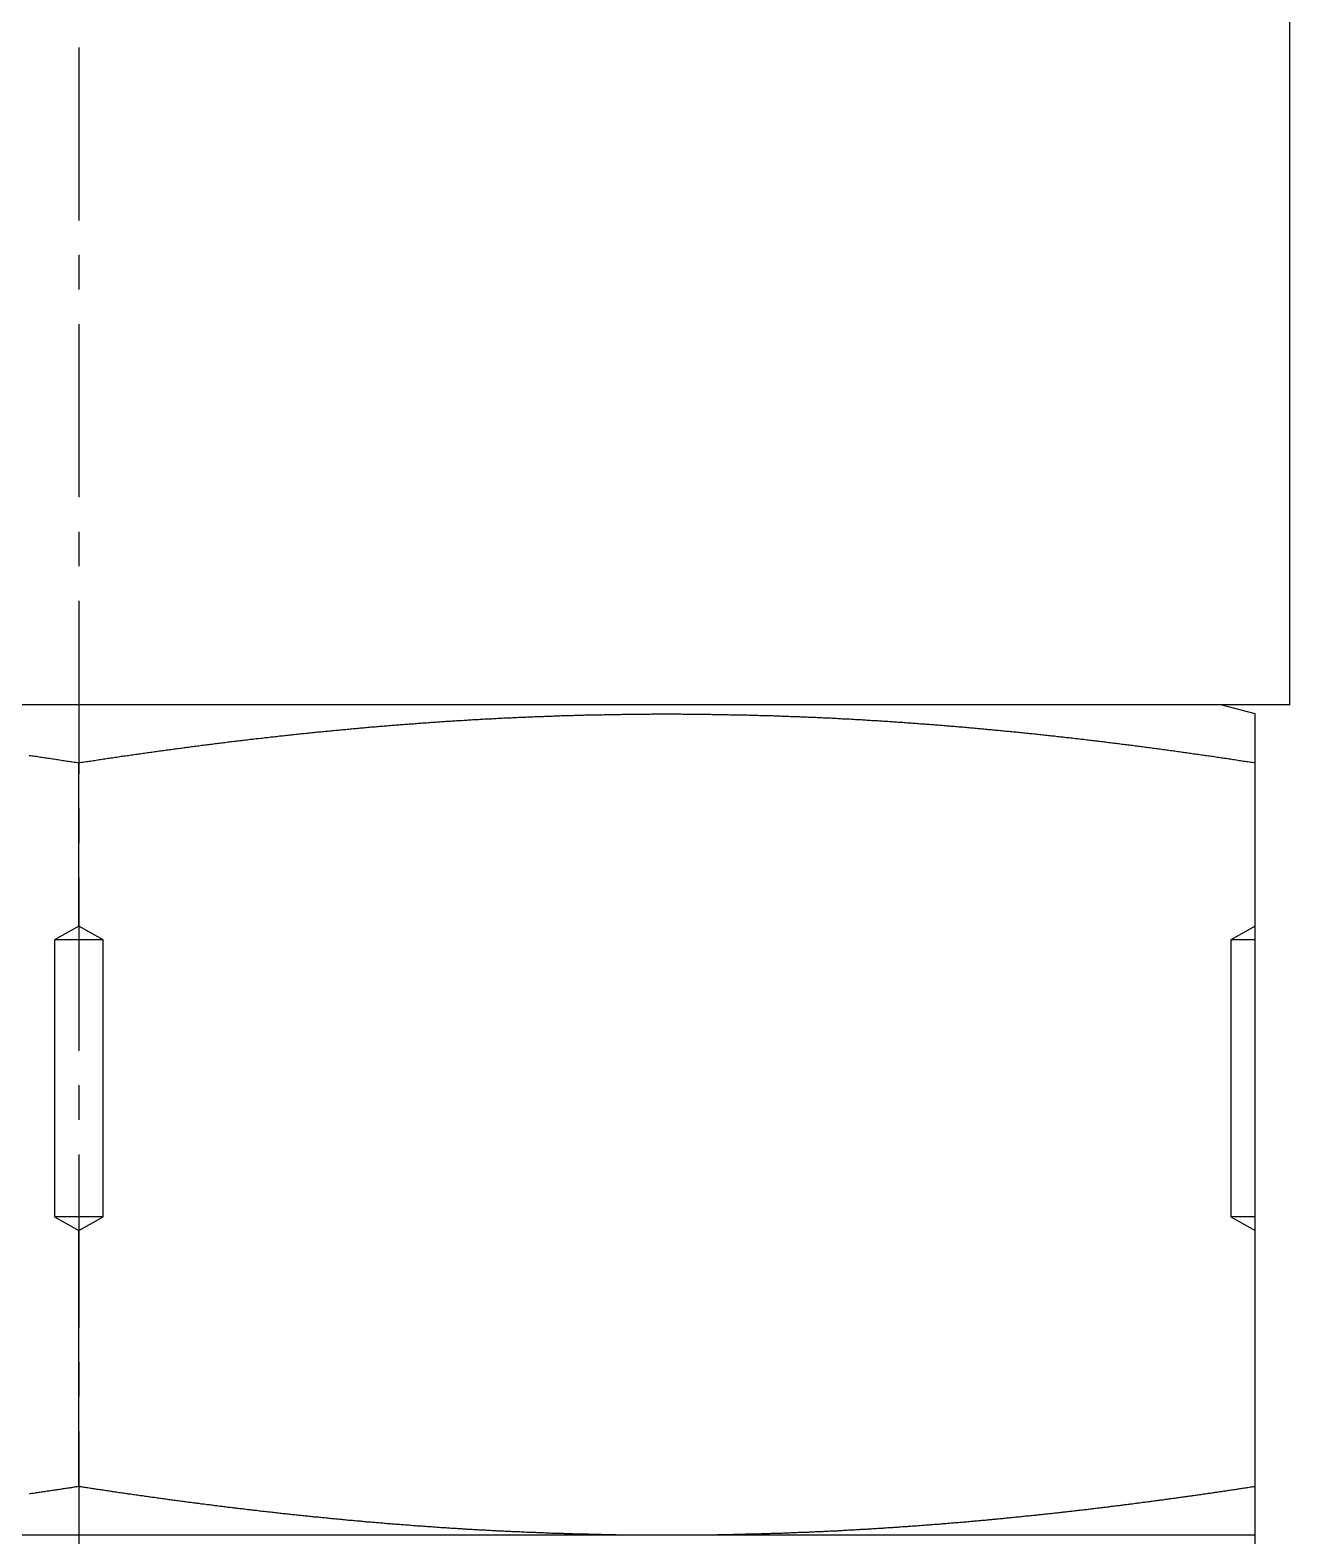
# Model space of a CAD drawing. Extents: x -17 to 107, y -24 to 88.
# Drawn here: x 96.79 to 105.89, y 13.27 to 24.15 of the extents above; entities that cross this region are included whole.
import ezdxf

# ---------------------------------------------------------------- set-up
doc = ezdxf.new("R2010")
doc.units = 0
doc.linetypes.add('CENTER', pattern=[2, 1.25, -0.25, 0.25, -0.25])
doc.layers.get('0').update_dxf_attribs({"linetype": 'CONTINUOUS'})
doc.layers.add('CENTER', color=1, linetype='CENTER')

msp = doc.modelspace()

# ---------------------------------------------------------------- linework, layer by layer
at = {"color": 7, "linetype": 'CONTINUOUS'}
for p, q in [((105.887, 19.274), (105.887, 29.774)), ((105.887, 19.274), (88.387, 19.274)), ((105.637, 19.207), (105.387, 19.274)), ((105.637, 13.032), (105.637, 19.207)), ((97.137, 17.674), (97.137, 18.854)), ((97.137, 17.674), (96.961, 17.574)), ((97.313, 17.574), (97.137, 17.674)), ((105.637, 17.674), (105.461, 17.574)), ((96.961, 17.574), (96.961, 15.574)), ((97.313, 17.574), (96.961, 17.574)), ((97.313, 15.574), (97.313, 17.574)), ((105.461, 17.574), (105.461, 15.574)), ((105.637, 17.574), (105.461, 17.574)), ((96.961, 15.574), (97.137, 15.474)), ((97.313, 15.574), (96.961, 15.574)), ((97.137, 15.474), (97.313, 15.574)), ((105.461, 15.574), (105.637, 15.474)), ((105.637, 15.574), (105.461, 15.574)), ((97.137, 13.624), (97.137, 15.474)), ((105.637, 13.274), (88.637, 13.274))]:
    msp.add_line(p, q, dxfattribs=at)
at = {"color": 7}
for points in [[(97.137, 18.854, 0), (97.147, 18.856, 0), (97.158, 18.858, 0), (97.168, 18.859, 0), (97.179, 18.861, 0), (97.19, 18.863, 0), (97.2, 18.864, 0), (97.211, 18.866, 0), (97.221, 18.867, 0), (97.232, 18.869, 0), (97.242, 18.871, 0), (97.253, 18.872, 0), (97.264, 18.874, 0), (97.274, 18.875, 0), (97.285, 18.877, 0), (97.295, 18.879, 0), (97.306, 18.88, 0), (97.316, 18.882, 0), (97.327, 18.883, 0), (97.338, 18.885, 0), (97.348, 18.887, 0), (97.359, 18.888, 0), (97.369, 18.89, 0), (97.38, 18.891, 0), (97.39, 18.893, 0), (97.401, 18.894, 0), (97.412, 18.896, 0), (97.422, 18.898, 0), (97.433, 18.899, 0), (97.443, 18.901, 0), (97.454, 18.902, 0), (97.464, 18.904, 0), (97.475, 18.905, 0), (97.486, 18.907, 0), (97.496, 18.908, 0), (97.507, 18.91, 0), (97.517, 18.911, 0), (97.528, 18.913, 0), (97.538, 18.914, 0), (97.549, 18.916, 0), (97.56, 18.917, 0), (97.57, 18.919, 0), (97.581, 18.92, 0), (97.591, 18.922, 0), (97.602, 18.923, 0), (97.612, 18.925, 0), (97.623, 18.926, 0), (97.634, 18.928, 0), (97.644, 18.929, 0), (97.655, 18.931, 0), (97.665, 18.932, 0), (97.676, 18.934, 0), (97.687, 18.935, 0), (97.697, 18.937, 0), (97.708, 18.938, 0), (97.718, 18.94, 0), (97.729, 18.941, 0), (97.74, 18.943, 0), (97.75, 18.944, 0), (97.761, 18.945, 0), (97.771, 18.947, 0), (97.782, 18.948, 0), (97.792, 18.95, 0), (97.803, 18.951, 0), (97.814, 18.953, 0), (97.824, 18.954, 0), (97.835, 18.956, 0), (97.845, 18.957, 0), (97.856, 18.958, 0), (97.867, 18.96, 0), (97.877, 18.961, 0), (97.888, 18.963, 0), (97.898, 18.964, 0), (97.909, 18.965, 0), (97.919, 18.967, 0), (97.93, 18.968, 0), (97.941, 18.97, 0), (97.951, 18.971, 0), (97.962, 18.972, 0), (97.972, 18.974, 0), (97.983, 18.975, 0), (97.994, 18.977, 0), (98.004, 18.978, 0), (98.015, 18.979, 0), (98.025, 18.981, 0), (98.036, 18.982, 0), (98.047, 18.983, 0), (98.057, 18.985, 0), (98.068, 18.986, 0), (98.079, 18.987, 0), (98.089, 18.989, 0), (98.1, 18.99, 0), (98.11, 18.991, 0), (98.121, 18.993, 0), (98.132, 18.994, 0), (98.142, 18.995, 0), (98.153, 18.997, 0), (98.163, 18.998, 0), (98.174, 18.999, 0), (98.184, 19.001, 0), (98.195, 19.002, 0), (98.206, 19.003, 0), (98.216, 19.005, 0), (98.227, 19.006, 0), (98.237, 19.007, 0), (98.248, 19.008, 0), (98.259, 19.01, 0), (98.269, 19.011, 0), (98.28, 19.012, 0), (98.291, 19.014, 0), (98.301, 19.015, 0), (98.312, 19.016, 0), (98.322, 19.017, 0), (98.333, 19.019, 0), (98.344, 19.02, 0), (98.354, 19.021, 0), (98.365, 19.022, 0), (98.376, 19.024, 0), (98.386, 19.025, 0), (98.397, 19.026, 0), (98.407, 19.027, 0), (98.418, 19.029, 0), (98.428, 19.03, 0), (98.439, 19.031, 0), (98.45, 19.032, 0), (98.46, 19.033, 0), (98.471, 19.035, 0), (98.482, 19.036, 0), (98.492, 19.037, 0), (98.503, 19.038, 0), (98.513, 19.04, 0), (98.524, 19.041, 0), (98.535, 19.042, 0), (98.545, 19.043, 0), (98.556, 19.044, 0), (98.567, 19.045, 0), (98.577, 19.047, 0), (98.588, 19.048, 0), (98.598, 19.049, 0), (98.609, 19.05, 0), (98.62, 19.051, 0), (98.63, 19.052, 0), (98.641, 19.053, 0), (98.652, 19.055, 0), (98.662, 19.056, 0), (98.673, 19.057, 0), (98.683, 19.058, 0), (98.694, 19.059, 0), (98.705, 19.06, 0), (98.715, 19.061, 0), (98.726, 19.063, 0), (98.737, 19.064, 0), (98.747, 19.065, 0), (98.758, 19.066, 0), (98.768, 19.067, 0), (98.779, 19.068, 0), (98.79, 19.069, 0), (98.8, 19.07, 0), (98.811, 19.071, 0), (98.822, 19.073, 0), (98.832, 19.074, 0), (98.843, 19.075, 0), (98.853, 19.076, 0), (98.864, 19.077, 0), (98.875, 19.078, 0), (98.885, 19.079, 0), (98.896, 19.08, 0), (98.907, 19.081, 0), (98.917, 19.082, 0), (98.928, 19.083, 0), (98.939, 19.084, 0), (98.949, 19.085, 0), (98.96, 19.086, 0), (98.971, 19.087, 0), (98.981, 19.088, 0), (98.992, 19.089, 0), (99.002, 19.09, 0), (99.013, 19.091, 0), (99.024, 19.092, 0), (99.034, 19.093, 0), (99.045, 19.094, 0), (99.056, 19.095, 0), (99.066, 19.096, 0), (99.077, 19.097, 0), (99.088, 19.098, 0), (99.098, 19.099, 0), (99.109, 19.1, 0), (99.119, 19.101, 0), (99.13, 19.102, 0), (99.141, 19.103, 0), (99.151, 19.104, 0), (99.162, 19.105, 0), (99.173, 19.106, 0), (99.183, 19.107, 0), (99.194, 19.108, 0), (99.204, 19.109, 0), (99.215, 19.11, 0), (99.226, 19.111, 0), (99.237, 19.112, 0), (99.247, 19.113, 0), (99.258, 19.113, 0), (99.268, 19.114, 0), (99.279, 19.115, 0), (99.29, 19.116, 0), (99.3, 19.117, 0), (99.311, 19.118, 0), (99.322, 19.119, 0), (99.332, 19.12, 0), (99.343, 19.121, 0), (99.354, 19.122, 0), (99.364, 19.122, 0), (99.375, 19.123, 0), (99.386, 19.124, 0), (99.396, 19.125, 0), (99.407, 19.126, 0), (99.418, 19.127, 0), (99.428, 19.128, 0), (99.439, 19.128, 0), (99.45, 19.129, 0), (99.46, 19.13, 0), (99.471, 19.131, 0), (99.481, 19.132, 0), (99.492, 19.133, 0), (99.503, 19.133, 0), (99.513, 19.134, 0), (99.524, 19.135, 0), (99.535, 19.136, 0), (99.545, 19.137, 0), (99.556, 19.137, 0), (99.567, 19.138, 0), (99.577, 19.139, 0), (99.588, 19.14, 0), (99.599, 19.141, 0), (99.609, 19.141, 0), (99.62, 19.142, 0), (99.631, 19.143, 0), (99.641, 19.144, 0), (99.652, 19.144, 0), (99.663, 19.145, 0), (99.673, 19.146, 0), (99.684, 19.147, 0), (99.695, 19.147, 0), (99.705, 19.148, 0), (99.716, 19.149, 0), (99.727, 19.15, 0), (99.737, 19.15, 0), (99.748, 19.151, 0), (99.758, 19.152, 0), (99.769, 19.152, 0), (99.78, 19.153, 0), (99.79, 19.154, 0), (99.801, 19.155, 0), (99.812, 19.155, 0), (99.823, 19.156, 0), (99.833, 19.157, 0), (99.844, 19.157, 0), (99.855, 19.158, 0), (99.865, 19.159, 0), (99.876, 19.159, 0), (99.886, 19.16, 0), (99.897, 19.161, 0), (99.908, 19.161, 0), (99.918, 19.162, 0), (99.929, 19.163, 0), (99.94, 19.163, 0), (99.951, 19.164, 0), (99.961, 19.165, 0), (99.972, 19.165, 0), (99.983, 19.166, 0), (99.993, 19.166, 0), (100.004, 19.167, 0), (100.014, 19.168, 0), (100.025, 19.168, 0), (100.036, 19.169, 0), (100.046, 19.169, 0), (100.057, 19.17, 0), (100.068, 19.171, 0), (100.079, 19.171, 0), (100.089, 19.172, 0), (100.1, 19.172, 0), (100.111, 19.173, 0), (100.121, 19.173, 0), (100.132, 19.174, 0), (100.143, 19.174, 0), (100.153, 19.175, 0), (100.164, 19.176, 0), (100.175, 19.176, 0), (100.185, 19.177, 0), (100.196, 19.177, 0), (100.207, 19.178, 0), (100.217, 19.178, 0), (100.228, 19.179, 0), (100.239, 19.179, 0), (100.249, 19.18, 0), (100.26, 19.18, 0), (100.271, 19.181, 0), (100.281, 19.181, 0), (100.292, 19.182, 0), (100.303, 19.182, 0), (100.313, 19.183, 0), (100.324, 19.183, 0), (100.335, 19.184, 0), (100.345, 19.184, 0), (100.356, 19.185, 0), (100.367, 19.185, 0), (100.377, 19.186, 0), (100.388, 19.186, 0), (100.399, 19.186, 0), (100.409, 19.187, 0), (100.42, 19.187, 0), (100.431, 19.188, 0), (100.441, 19.188, 0), (100.452, 19.189, 0), (100.463, 19.189, 0), (100.473, 19.189, 0), (100.484, 19.19, 0), (100.495, 19.19, 0), (100.505, 19.191, 0), (100.516, 19.191, 0), (100.527, 19.191, 0), (100.538, 19.192, 0), (100.548, 19.192, 0), (100.559, 19.192, 0), (100.57, 19.193, 0), (100.58, 19.193, 0), (100.591, 19.194, 0), (100.602, 19.194, 0), (100.612, 19.194, 0), (100.623, 19.195, 0), (100.634, 19.195, 0), (100.644, 19.195, 0), (100.655, 19.196, 0), (100.666, 19.196, 0), (100.676, 19.196, 0), (100.687, 19.197, 0), (100.698, 19.197, 0), (100.708, 19.197, 0), (100.719, 19.198, 0), (100.73, 19.198, 0), (100.74, 19.198, 0), (100.751, 19.198, 0), (100.762, 19.199, 0), (100.772, 19.199, 0), (100.783, 19.199, 0), (100.794, 19.2, 0), (100.805, 19.2, 0), (100.815, 19.2, 0), (100.826, 19.2, 0), (100.837, 19.201, 0), (100.847, 19.201, 0), (100.858, 19.201, 0), (100.869, 19.201, 0), (100.879, 19.201, 0), (100.89, 19.202, 0), (100.901, 19.202, 0), (100.911, 19.202, 0), (100.922, 19.202, 0), (100.933, 19.203, 0), (100.943, 19.203, 0), (100.954, 19.203, 0), (100.965, 19.203, 0), (100.975, 19.203, 0), (100.986, 19.203, 0), (100.997, 19.204, 0), (101.008, 19.204, 0), (101.018, 19.204, 0), (101.029, 19.204, 0), (101.04, 19.204, 0), (101.05, 19.204, 0), (101.061, 19.205, 0), (101.072, 19.205, 0), (101.082, 19.205, 0), (101.093, 19.205, 0), (101.104, 19.205, 0), (101.114, 19.205, 0), (101.125, 19.205, 0), (101.136, 19.206, 0), (101.146, 19.206, 0), (101.157, 19.206, 0), (101.168, 19.206, 0), (101.178, 19.206, 0), (101.189, 19.206, 0), (101.2, 19.206, 0), (101.211, 19.206, 0), (101.221, 19.206, 0), (101.232, 19.206, 0), (101.243, 19.206, 0), (101.253, 19.206, 0), (101.264, 19.206, 0), (101.275, 19.207, 0), (101.285, 19.207, 0), (101.296, 19.207, 0), (101.307, 19.207, 0), (101.317, 19.207, 0), (101.328, 19.207, 0), (101.339, 19.207, 0), (101.349, 19.207, 0), (101.36, 19.207, 0), (101.371, 19.207, 0), (101.381, 19.207, 0), (101.392, 19.207, 0), (101.403, 19.207, 0), (101.414, 19.207, 0), (101.424, 19.207, 0), (101.435, 19.207, 0), (101.446, 19.207, 0), (101.456, 19.207, 0), (101.467, 19.207, 0), (101.478, 19.207, 0), (101.488, 19.207, 0), (101.499, 19.206, 0), (101.51, 19.206, 0), (101.52, 19.206, 0), (101.531, 19.206, 0), (101.542, 19.206, 0), (101.552, 19.206, 0), (101.563, 19.206, 0), (101.574, 19.206, 0), (101.585, 19.206, 0), (101.595, 19.206, 0), (101.606, 19.206, 0), (101.617, 19.206, 0), (101.627, 19.206, 0), (101.638, 19.206, 0), (101.649, 19.205, 0), (101.659, 19.205, 0), (101.67, 19.205, 0), (101.681, 19.205, 0), (101.691, 19.205, 0), (101.702, 19.205, 0), (101.713, 19.204, 0), (101.723, 19.204, 0), (101.734, 19.204, 0), (101.745, 19.204, 0), (101.755, 19.204, 0), (101.766, 19.204, 0), (101.777, 19.204, 0), (101.788, 19.203, 0), (101.798, 19.203, 0), (101.809, 19.203, 0), (101.82, 19.203, 0), (101.83, 19.203, 0), (101.841, 19.202, 0), (101.852, 19.202, 0), (101.862, 19.202, 0), (101.873, 19.202, 0), (101.884, 19.202, 0), (101.894, 19.201, 0), (101.905, 19.201, 0), (101.916, 19.201, 0), (101.926, 19.201, 0), (101.937, 19.2, 0), (101.948, 19.2, 0), (101.958, 19.2, 0), (101.969, 19.2, 0), (101.98, 19.199, 0), (101.99, 19.199, 0), (102.001, 19.199, 0), (102.012, 19.199, 0), (102.023, 19.198, 0), (102.033, 19.198, 0), (102.044, 19.198, 0), (102.055, 19.197, 0), (102.065, 19.197, 0), (102.076, 19.197, 0), (102.087, 19.197, 0), (102.097, 19.196, 0), (102.108, 19.196, 0), (102.119, 19.196, 0), (102.129, 19.195, 0), (102.14, 19.195, 0), (102.151, 19.195, 0), (102.161, 19.194, 0), (102.172, 19.194, 0), (102.183, 19.194, 0), (102.193, 19.193, 0), (102.204, 19.193, 0), (102.215, 19.192, 0), (102.225, 19.192, 0), (102.236, 19.192, 0), (102.247, 19.191, 0), (102.258, 19.191, 0), (102.268, 19.191, 0), (102.279, 19.19, 0), (102.29, 19.19, 0), (102.3, 19.189, 0), (102.311, 19.189, 0), (102.322, 19.189, 0), (102.332, 19.188, 0), (102.343, 19.188, 0), (102.354, 19.187, 0), (102.364, 19.187, 0), (102.375, 19.186, 0), (102.386, 19.186, 0), (102.396, 19.186, 0), (102.407, 19.185, 0), (102.418, 19.185, 0), (102.428, 19.184, 0), (102.439, 19.184, 0), (102.45, 19.183, 0), (102.46, 19.183, 0), (102.471, 19.182, 0), (102.482, 19.182, 0), (102.492, 19.181, 0), (102.503, 19.181, 0), (102.514, 19.18, 0), (102.524, 19.18, 0), (102.535, 19.179, 0), (102.546, 19.179, 0), (102.556, 19.178, 0), (102.567, 19.178, 0), (102.578, 19.177, 0), (102.588, 19.177, 0), (102.599, 19.176, 0), (102.61, 19.176, 0), (102.62, 19.175, 0), (102.631, 19.174, 0), (102.642, 19.174, 0), (102.652, 19.173, 0), (102.663, 19.173, 0), (102.674, 19.172, 0), (102.684, 19.172, 0), (102.695, 19.171, 0), (102.706, 19.171, 0), (102.717, 19.17, 0), (102.727, 19.169, 0), (102.738, 19.169, 0), (102.749, 19.168, 0), (102.759, 19.168, 0), (102.77, 19.167, 0), (102.781, 19.166, 0), (102.791, 19.166, 0), (102.802, 19.165, 0), (102.813, 19.165, 0), (102.823, 19.164, 0), (102.834, 19.163, 0), (102.845, 19.163, 0), (102.855, 19.162, 0), (102.866, 19.161, 0), (102.877, 19.161, 0), (102.887, 19.16, 0), (102.898, 19.159, 0), (102.909, 19.159, 0), (102.919, 19.158, 0), (102.93, 19.157, 0), (102.941, 19.157, 0), (102.951, 19.156, 0), (102.962, 19.155, 0), (102.972, 19.155, 0), (102.983, 19.154, 0), (102.994, 19.153, 0), (103.004, 19.152, 0), (103.015, 19.152, 0), (103.026, 19.151, 0), (103.036, 19.15, 0), (103.047, 19.15, 0), (103.058, 19.149, 0), (103.068, 19.148, 0), (103.079, 19.147, 0), (103.09, 19.147, 0), (103.1, 19.146, 0), (103.111, 19.145, 0), (103.122, 19.144, 0), (103.132, 19.144, 0), (103.143, 19.143, 0), (103.154, 19.142, 0), (103.164, 19.141, 0), (103.175, 19.141, 0), (103.186, 19.14, 0), (103.196, 19.139, 0), (103.207, 19.138, 0), (103.218, 19.137, 0), (103.228, 19.137, 0), (103.239, 19.136, 0), (103.25, 19.135, 0), (103.26, 19.134, 0), (103.271, 19.133, 0), (103.282, 19.133, 0), (103.292, 19.132, 0), (103.303, 19.131, 0), (103.314, 19.13, 0), (103.324, 19.129, 0), (103.335, 19.128, 0), (103.346, 19.128, 0), (103.356, 19.127, 0), (103.367, 19.126, 0), (103.377, 19.125, 0), (103.388, 19.124, 0), (103.399, 19.123, 0), (103.409, 19.122, 0), (103.42, 19.122, 0), (103.431, 19.121, 0), (103.441, 19.12, 0), (103.452, 19.119, 0), (103.463, 19.118, 0), (103.473, 19.117, 0), (103.484, 19.116, 0), (103.495, 19.115, 0), (103.505, 19.114, 0), (103.516, 19.113, 0), (103.527, 19.113, 0), (103.537, 19.112, 0), (103.548, 19.111, 0), (103.558, 19.11, 0), (103.569, 19.109, 0), (103.58, 19.108, 0), (103.59, 19.107, 0), (103.601, 19.106, 0), (103.612, 19.105, 0), (103.622, 19.104, 0), (103.633, 19.103, 0), (103.644, 19.102, 0), (103.654, 19.101, 0), (103.665, 19.1, 0), (103.676, 19.099, 0), (103.686, 19.098, 0), (103.697, 19.097, 0), (103.707, 19.096, 0), (103.718, 19.095, 0), (103.729, 19.094, 0), (103.739, 19.093, 0), (103.75, 19.092, 0), (103.761, 19.091, 0), (103.771, 19.09, 0), (103.782, 19.089, 0), (103.793, 19.088, 0), (103.803, 19.087, 0), (103.814, 19.086, 0), (103.824, 19.085, 0), (103.835, 19.084, 0), (103.846, 19.083, 0), (103.856, 19.082, 0), (103.867, 19.081, 0), (103.878, 19.08, 0), (103.888, 19.079, 0), (103.899, 19.078, 0), (103.91, 19.077, 0), (103.92, 19.076, 0), (103.931, 19.075, 0), (103.941, 19.074, 0), (103.952, 19.073, 0), (103.963, 19.071, 0), (103.973, 19.07, 0), (103.984, 19.069, 0), (103.995, 19.068, 0), (104.005, 19.067, 0), (104.016, 19.066, 0), (104.026, 19.065, 0), (104.037, 19.064, 0), (104.048, 19.063, 0), (104.058, 19.061, 0), (104.069, 19.06, 0), (104.08, 19.059, 0), (104.09, 19.058, 0), (104.101, 19.057, 0), (104.111, 19.056, 0), (104.122, 19.055, 0), (104.133, 19.053, 0), (104.143, 19.052, 0), (104.154, 19.051, 0), (104.165, 19.05, 0), (104.175, 19.049, 0), (104.186, 19.048, 0), (104.196, 19.047, 0), (104.207, 19.045, 0), (104.218, 19.044, 0), (104.228, 19.043, 0), (104.239, 19.042, 0), (104.25, 19.041, 0), (104.26, 19.04, 0), (104.271, 19.038, 0), (104.281, 19.037, 0), (104.292, 19.036, 0), (104.303, 19.035, 0), (104.313, 19.034, 0), (104.324, 19.032, 0), (104.335, 19.031, 0), (104.345, 19.03, 0), (104.356, 19.029, 0), (104.366, 19.027, 0), (104.377, 19.026, 0), (104.388, 19.025, 0), (104.398, 19.024, 0), (104.409, 19.022, 0), (104.419, 19.021, 0), (104.43, 19.02, 0), (104.441, 19.019, 0), (104.451, 19.017, 0), (104.462, 19.016, 0), (104.472, 19.015, 0), (104.483, 19.014, 0), (104.494, 19.012, 0), (104.504, 19.011, 0), (104.515, 19.01, 0), (104.526, 19.008, 0), (104.536, 19.007, 0), (104.547, 19.006, 0), (104.557, 19.005, 0), (104.568, 19.003, 0), (104.579, 19.002, 0), (104.589, 19.001, 0), (104.6, 18.999, 0), (104.61, 18.998, 0), (104.621, 18.997, 0), (104.632, 18.995, 0), (104.642, 18.994, 0), (104.653, 18.993, 0), (104.663, 18.991, 0), (104.674, 18.99, 0), (104.685, 18.989, 0), (104.695, 18.987, 0), (104.706, 18.986, 0), (104.716, 18.985, 0), (104.727, 18.983, 0), (104.738, 18.982, 0), (104.748, 18.981, 0), (104.759, 18.979, 0), (104.769, 18.978, 0), (104.78, 18.977, 0), (104.791, 18.975, 0), (104.801, 18.974, 0), (104.812, 18.972, 0), (104.822, 18.971, 0), (104.833, 18.97, 0), (104.844, 18.968, 0), (104.854, 18.967, 0), (104.865, 18.965, 0), (104.875, 18.964, 0), (104.886, 18.963, 0), (104.897, 18.961, 0), (104.907, 18.96, 0), (104.918, 18.958, 0), (104.928, 18.957, 0), (104.939, 18.956, 0), (104.949, 18.954, 0), (104.96, 18.953, 0), (104.971, 18.951, 0), (104.981, 18.95, 0), (104.992, 18.948, 0), (105.002, 18.947, 0), (105.013, 18.945, 0), (105.024, 18.944, 0), (105.034, 18.943, 0), (105.045, 18.941, 0), (105.055, 18.94, 0), (105.066, 18.938, 0), (105.077, 18.937, 0), (105.087, 18.935, 0), (105.098, 18.934, 0), (105.108, 18.932, 0), (105.119, 18.931, 0), (105.129, 18.929, 0), (105.14, 18.928, 0), (105.151, 18.926, 0), (105.161, 18.925, 0), (105.172, 18.923, 0), (105.182, 18.922, 0), (105.193, 18.92, 0), (105.203, 18.919, 0), (105.214, 18.917, 0), (105.225, 18.916, 0), (105.235, 18.914, 0), (105.246, 18.913, 0), (105.256, 18.911, 0), (105.267, 18.91, 0), (105.278, 18.908, 0), (105.288, 18.907, 0), (105.299, 18.905, 0), (105.309, 18.904, 0), (105.32, 18.902, 0), (105.33, 18.901, 0), (105.341, 18.899, 0), (105.352, 18.898, 0), (105.362, 18.896, 0), (105.373, 18.894, 0), (105.383, 18.893, 0), (105.394, 18.891, 0), (105.404, 18.89, 0), (105.415, 18.888, 0), (105.426, 18.887, 0), (105.436, 18.885, 0), (105.447, 18.883, 0), (105.457, 18.882, 0), (105.468, 18.88, 0), (105.478, 18.879, 0), (105.489, 18.877, 0), (105.5, 18.875, 0), (105.51, 18.874, 0), (105.521, 18.872, 0), (105.531, 18.871, 0), (105.542, 18.869, 0), (105.552, 18.867, 0), (105.563, 18.866, 0), (105.573, 18.864, 0), (105.584, 18.863, 0), (105.595, 18.861, 0), (105.605, 18.859, 0), (105.616, 18.858, 0), (105.626, 18.856, 0), (105.637, 18.854, 0)], [(96.778, 18.908, 0), (96.788, 18.907, 0), (96.799, 18.905, 0), (96.809, 18.904, 0), (96.82, 18.902, 0), (96.83, 18.901, 0), (96.841, 18.899, 0), (96.852, 18.898, 0), (96.862, 18.896, 0), (96.873, 18.894, 0), (96.883, 18.893, 0), (96.894, 18.891, 0), (96.904, 18.89, 0), (96.915, 18.888, 0), (96.925, 18.887, 0), (96.936, 18.885, 0), (96.947, 18.883, 0), (96.957, 18.882, 0), (96.968, 18.88, 0), (96.978, 18.879, 0), (96.989, 18.877, 0), (96.999, 18.875, 0), (97.01, 18.874, 0), (97.021, 18.872, 0), (97.031, 18.871, 0), (97.042, 18.869, 0), (97.052, 18.867, 0), (97.063, 18.866, 0), (97.073, 18.864, 0), (97.084, 18.863, 0), (97.095, 18.861, 0), (97.105, 18.859, 0), (97.116, 18.858, 0), (97.126, 18.856, 0), (97.137, 18.854, 0)], [(97.137, 13.624, 0), (97.128, 13.623, 0), (97.119, 13.621, 0), (97.111, 13.62, 0), (97.102, 13.619, 0), (97.093, 13.617, 0), (97.084, 13.616, 0), (97.076, 13.615, 0), (97.067, 13.613, 0), (97.058, 13.612, 0), (97.049, 13.611, 0), (97.041, 13.609, 0), (97.032, 13.608, 0), (97.023, 13.607, 0), (97.014, 13.605, 0), (97.005, 13.604, 0), (96.997, 13.603, 0), (96.988, 13.601, 0), (96.979, 13.6, 0), (96.971, 13.599, 0), (96.962, 13.597, 0), (96.953, 13.596, 0), (96.944, 13.595, 0), (96.936, 13.594, 0), (96.927, 13.592, 0), (96.918, 13.591, 0), (96.909, 13.59, 0), (96.9, 13.588, 0), (96.892, 13.587, 0), (96.883, 13.586, 0), (96.874, 13.584, 0), (96.865, 13.583, 0), (96.857, 13.582, 0), (96.848, 13.581, 0), (96.839, 13.579, 0), (96.83, 13.578, 0), (96.822, 13.577, 0), (96.813, 13.575, 0), (96.804, 13.574, 0), (96.795, 13.573, 0), (96.787, 13.572, 0), (96.778, 13.57, 0)], [(101.076, 13.274, 0), (101.067, 13.274, 0), (101.057, 13.274, 0), (101.048, 13.274, 0), (101.038, 13.274, 0), (101.029, 13.274, 0), (101.019, 13.275, 0), (101.009, 13.275, 0), (101, 13.275, 0), (100.99, 13.275, 0), (100.981, 13.275, 0), (100.971, 13.275, 0), (100.962, 13.276, 0), (100.952, 13.276, 0), (100.943, 13.276, 0), (100.933, 13.276, 0), (100.924, 13.276, 0), (100.914, 13.277, 0), (100.905, 13.277, 0), (100.895, 13.277, 0), (100.886, 13.277, 0), (100.876, 13.277, 0), (100.866, 13.277, 0), (100.857, 13.278, 0), (100.847, 13.278, 0), (100.838, 13.278, 0), (100.828, 13.278, 0), (100.819, 13.279, 0), (100.809, 13.279, 0), (100.8, 13.279, 0), (100.79, 13.279, 0), (100.781, 13.28, 0), (100.771, 13.28, 0), (100.762, 13.28, 0), (100.752, 13.28, 0), (100.742, 13.28, 0), (100.733, 13.281, 0), (100.723, 13.281, 0), (100.714, 13.281, 0), (100.704, 13.282, 0), (100.695, 13.282, 0), (100.685, 13.282, 0), (100.676, 13.282, 0), (100.666, 13.283, 0), (100.657, 13.283, 0), (100.647, 13.283, 0), (100.638, 13.284, 0), (100.628, 13.284, 0), (100.619, 13.284, 0), (100.609, 13.284, 0), (100.599, 13.285, 0), (100.59, 13.285, 0), (100.58, 13.285, 0), (100.571, 13.286, 0), (100.561, 13.286, 0), (100.552, 13.286, 0), (100.542, 13.287, 0), (100.533, 13.287, 0), (100.523, 13.287, 0), (100.514, 13.288, 0), (100.504, 13.288, 0), (100.495, 13.289, 0), (100.485, 13.289, 0), (100.476, 13.289, 0), (100.466, 13.29, 0), (100.457, 13.29, 0), (100.447, 13.29, 0), (100.437, 13.291, 0), (100.428, 13.291, 0), (100.418, 13.291, 0), (100.409, 13.292, 0), (100.399, 13.292, 0), (100.39, 13.293, 0), (100.38, 13.293, 0), (100.371, 13.293, 0), (100.361, 13.294, 0), (100.352, 13.294, 0), (100.342, 13.295, 0), (100.333, 13.295, 0), (100.323, 13.296, 0), (100.314, 13.296, 0), (100.304, 13.296, 0), (100.294, 13.297, 0), (100.285, 13.297, 0), (100.275, 13.298, 0), (100.266, 13.298, 0), (100.256, 13.299, 0), (100.247, 13.299, 0), (100.237, 13.299, 0), (100.228, 13.3, 0), (100.218, 13.3, 0), (100.209, 13.301, 0), (100.199, 13.301, 0), (100.19, 13.302, 0), (100.18, 13.302, 0), (100.171, 13.303, 0), (100.161, 13.303, 0), (100.152, 13.304, 0), (100.142, 13.304, 0), (100.133, 13.305, 0), (100.123, 13.305, 0), (100.113, 13.306, 0), (100.104, 13.306, 0), (100.094, 13.307, 0), (100.085, 13.307, 0), (100.075, 13.308, 0), (100.066, 13.308, 0), (100.056, 13.309, 0), (100.047, 13.309, 0), (100.037, 13.31, 0), (100.028, 13.31, 0), (100.018, 13.311, 0), (100.009, 13.311, 0), (99.999, 13.312, 0), (99.99, 13.312, 0), (99.98, 13.313, 0), (99.971, 13.314, 0), (99.961, 13.314, 0), (99.952, 13.315, 0), (99.942, 13.315, 0), (99.933, 13.316, 0), (99.923, 13.316, 0), (99.913, 13.317, 0), (99.904, 13.318, 0), (99.894, 13.318, 0), (99.885, 13.319, 0), (99.875, 13.319, 0), (99.866, 13.32, 0), (99.856, 13.32, 0), (99.847, 13.321, 0), (99.837, 13.322, 0), (99.828, 13.322, 0), (99.818, 13.323, 0), (99.809, 13.323, 0), (99.799, 13.324, 0), (99.79, 13.325, 0), (99.78, 13.325, 0), (99.771, 13.326, 0), (99.761, 13.327, 0), (99.752, 13.327, 0), (99.742, 13.328, 0), (99.733, 13.329, 0), (99.723, 13.329, 0), (99.714, 13.33, 0), (99.704, 13.331, 0), (99.695, 13.331, 0), (99.685, 13.332, 0), (99.676, 13.332, 0), (99.666, 13.333, 0), (99.656, 13.334, 0), (99.647, 13.335, 0), (99.638, 13.335, 0), (99.628, 13.336, 0), (99.618, 13.337, 0), (99.609, 13.337, 0), (99.6, 13.338, 0), (99.59, 13.339, 0), (99.58, 13.339, 0), (99.571, 13.34, 0), (99.561, 13.341, 0), (99.552, 13.341, 0), (99.542, 13.342, 0), (99.533, 13.343, 0), (99.523, 13.344, 0), (99.514, 13.344, 0), (99.504, 13.345, 0), (99.495, 13.346, 0), (99.485, 13.347, 0), (99.476, 13.347, 0), (99.466, 13.348, 0), (99.457, 13.349, 0), (99.447, 13.35, 0), (99.438, 13.35, 0), (99.428, 13.351, 0), (99.419, 13.352, 0), (99.409, 13.353, 0), (99.4, 13.353, 0), (99.39, 13.354, 0), (99.381, 13.355, 0), (99.371, 13.356, 0), (99.362, 13.356, 0), (99.352, 13.357, 0), (99.343, 13.358, 0), (99.333, 13.359, 0), (99.324, 13.36, 0), (99.314, 13.36, 0), (99.305, 13.361, 0), (99.295, 13.362, 0), (99.286, 13.363, 0), (99.276, 13.364, 0), (99.267, 13.364, 0), (99.257, 13.365, 0), (99.248, 13.366, 0), (99.238, 13.367, 0), (99.229, 13.368, 0), (99.219, 13.368, 0), (99.21, 13.369, 0), (99.2, 13.37, 0), (99.191, 13.371, 0), (99.181, 13.372, 0), (99.172, 13.373, 0), (99.162, 13.373, 0), (99.153, 13.374, 0), (99.143, 13.375, 0), (99.134, 13.376, 0), (99.124, 13.377, 0), (99.115, 13.378, 0), (99.105, 13.379, 0), (99.096, 13.38, 0), (99.086, 13.38, 0), (99.077, 13.381, 0), (99.067, 13.382, 0), (99.058, 13.383, 0), (99.048, 13.384, 0), (99.039, 13.385, 0), (99.029, 13.386, 0), (99.02, 13.387, 0), (99.01, 13.388, 0), (99.001, 13.389, 0), (98.991, 13.389, 0), (98.982, 13.39, 0), (98.972, 13.391, 0), (98.963, 13.392, 0), (98.953, 13.393, 0), (98.944, 13.394, 0), (98.934, 13.395, 0), (98.925, 13.396, 0), (98.915, 13.397, 0), (98.906, 13.398, 0), (98.896, 13.399, 0), (98.887, 13.4, 0), (98.877, 13.4, 0), (98.868, 13.402, 0), (98.858, 13.402, 0), (98.849, 13.403, 0), (98.839, 13.404, 0), (98.83, 13.405, 0), (98.82, 13.406, 0), (98.811, 13.407, 0), (98.801, 13.408, 0), (98.792, 13.409, 0), (98.782, 13.41, 0), (98.773, 13.411, 0), (98.763, 13.412, 0), (98.754, 13.413, 0), (98.745, 13.414, 0), (98.735, 13.415, 0), (98.725, 13.416, 0), (98.716, 13.417, 0), (98.707, 13.418, 0), (98.697, 13.419, 0), (98.688, 13.42, 0), (98.678, 13.421, 0), (98.669, 13.422, 0), (98.659, 13.423, 0), (98.65, 13.424, 0), (98.64, 13.425, 0), (98.631, 13.426, 0), (98.621, 13.427, 0), (98.612, 13.428, 0), (98.602, 13.429, 0), (98.593, 13.43, 0), (98.583, 13.431, 0), (98.574, 13.432, 0), (98.564, 13.434, 0), (98.555, 13.434, 0), (98.545, 13.436, 0), (98.536, 13.437, 0), (98.526, 13.438, 0), (98.517, 13.439, 0), (98.507, 13.44, 0), (98.498, 13.441, 0), (98.489, 13.442, 0), (98.479, 13.443, 0), (98.469, 13.444, 0), (98.46, 13.445, 0), (98.451, 13.446, 0), (98.441, 13.447, 0), (98.432, 13.448, 0), (98.422, 13.45, 0), (98.413, 13.451, 0), (98.403, 13.452, 0), (98.394, 13.453, 0), (98.384, 13.454, 0), (98.375, 13.455, 0), (98.365, 13.456, 0), (98.356, 13.457, 0), (98.346, 13.458, 0), (98.337, 13.46, 0), (98.327, 13.461, 0), (98.318, 13.462, 0), (98.308, 13.463, 0), (98.299, 13.464, 0), (98.29, 13.465, 0), (98.28, 13.466, 0), (98.271, 13.467, 0), (98.261, 13.469, 0), (98.252, 13.47, 0), (98.242, 13.471, 0), (98.233, 13.472, 0), (98.223, 13.473, 0), (98.214, 13.474, 0), (98.204, 13.476, 0), (98.195, 13.477, 0), (98.185, 13.478, 0), (98.176, 13.479, 0), (98.166, 13.48, 0), (98.157, 13.481, 0), (98.147, 13.483, 0), (98.138, 13.484, 0), (98.129, 13.485, 0), (98.119, 13.486, 0), (98.11, 13.487, 0), (98.1, 13.489, 0), (98.091, 13.49, 0), (98.081, 13.491, 0), (98.072, 13.492, 0), (98.062, 13.493, 0), (98.053, 13.495, 0), (98.043, 13.496, 0), (98.034, 13.497, 0), (98.025, 13.498, 0), (98.015, 13.499, 0), (98.006, 13.501, 0), (97.996, 13.502, 0), (97.987, 13.503, 0), (97.977, 13.504, 0), (97.968, 13.505, 0), (97.958, 13.507, 0), (97.949, 13.508, 0), (97.939, 13.509, 0), (97.93, 13.51, 0), (97.92, 13.512, 0), (97.911, 13.513, 0), (97.901, 13.514, 0), (97.892, 13.515, 0), (97.883, 13.517, 0), (97.873, 13.518, 0), (97.864, 13.519, 0), (97.854, 13.521, 0), (97.845, 13.522, 0), (97.835, 13.523, 0), (97.826, 13.524, 0), (97.816, 13.526, 0), (97.807, 13.527, 0), (97.797, 13.528, 0), (97.788, 13.529, 0), (97.779, 13.531, 0), (97.769, 13.532, 0), (97.76, 13.533, 0), (97.75, 13.535, 0), (97.741, 13.536, 0), (97.731, 13.537, 0), (97.722, 13.539, 0), (97.713, 13.54, 0), (97.703, 13.541, 0), (97.694, 13.542, 0), (97.684, 13.544, 0), (97.675, 13.545, 0), (97.665, 13.546, 0), (97.656, 13.548, 0), (97.646, 13.549, 0), (97.637, 13.55, 0), (97.627, 13.552, 0), (97.618, 13.553, 0), (97.609, 13.554, 0), (97.599, 13.556, 0), (97.59, 13.557, 0), (97.58, 13.558, 0), (97.571, 13.56, 0), (97.561, 13.561, 0), (97.552, 13.562, 0), (97.543, 13.564, 0), (97.533, 13.565, 0), (97.524, 13.566, 0), (97.514, 13.568, 0), (97.505, 13.569, 0), (97.495, 13.57, 0), (97.486, 13.572, 0), (97.476, 13.573, 0), (97.467, 13.575, 0), (97.457, 13.576, 0), (97.448, 13.577, 0), (97.439, 13.579, 0), (97.429, 13.58, 0), (97.42, 13.582, 0), (97.41, 13.583, 0), (97.401, 13.584, 0), (97.391, 13.586, 0), (97.382, 13.587, 0), (97.373, 13.588, 0), (97.363, 13.59, 0), (97.354, 13.591, 0), (97.344, 13.593, 0), (97.335, 13.594, 0), (97.325, 13.595, 0), (97.316, 13.597, 0), (97.307, 13.598, 0), (97.297, 13.6, 0), (97.288, 13.601, 0), (97.278, 13.602, 0), (97.269, 13.604, 0), (97.259, 13.605, 0), (97.25, 13.607, 0), (97.24, 13.608, 0), (97.231, 13.61, 0), (97.222, 13.611, 0), (97.212, 13.613, 0), (97.203, 13.614, 0), (97.193, 13.615, 0), (97.184, 13.617, 0), (97.174, 13.618, 0), (97.165, 13.62, 0), (97.156, 13.621, 0), (97.146, 13.623, 0), (97.137, 13.624, 0)], [(105.637, 13.624, 0), (105.628, 13.623, 0), (105.619, 13.621, 0), (105.611, 13.62, 0), (105.602, 13.619, 0), (105.593, 13.617, 0), (105.584, 13.616, 0), (105.576, 13.615, 0), (105.567, 13.613, 0), (105.558, 13.612, 0), (105.549, 13.611, 0), (105.541, 13.609, 0), (105.532, 13.608, 0), (105.523, 13.607, 0), (105.514, 13.605, 0), (105.506, 13.604, 0), (105.497, 13.603, 0), (105.488, 13.601, 0), (105.479, 13.6, 0), (105.471, 13.599, 0), (105.462, 13.597, 0), (105.453, 13.596, 0), (105.444, 13.595, 0), (105.435, 13.594, 0), (105.427, 13.592, 0), (105.418, 13.591, 0), (105.409, 13.59, 0), (105.4, 13.588, 0), (105.392, 13.587, 0), (105.383, 13.586, 0), (105.374, 13.584, 0), (105.365, 13.583, 0), (105.357, 13.582, 0), (105.348, 13.581, 0), (105.339, 13.579, 0), (105.33, 13.578, 0), (105.322, 13.577, 0), (105.313, 13.575, 0), (105.304, 13.574, 0), (105.295, 13.573, 0), (105.287, 13.572, 0), (105.278, 13.57, 0), (105.269, 13.569, 0), (105.26, 13.568, 0), (105.251, 13.567, 0), (105.243, 13.565, 0), (105.234, 13.564, 0), (105.225, 13.563, 0), (105.216, 13.562, 0), (105.208, 13.56, 0), (105.199, 13.559, 0), (105.19, 13.558, 0), (105.181, 13.557, 0), (105.173, 13.555, 0), (105.164, 13.554, 0), (105.155, 13.553, 0), (105.146, 13.552, 0), (105.138, 13.55, 0), (105.129, 13.549, 0), (105.12, 13.548, 0), (105.111, 13.547, 0), (105.102, 13.546, 0), (105.094, 13.544, 0), (105.085, 13.543, 0), (105.076, 13.542, 0), (105.067, 13.541, 0), (105.059, 13.539, 0), (105.05, 13.538, 0), (105.041, 13.537, 0), (105.032, 13.536, 0), (105.023, 13.535, 0), (105.015, 13.533, 0), (105.006, 13.532, 0), (104.997, 13.531, 0), (104.988, 13.53, 0), (104.98, 13.529, 0), (104.971, 13.527, 0), (104.962, 13.526, 0), (104.953, 13.525, 0), (104.945, 13.524, 0), (104.936, 13.523, 0), (104.927, 13.521, 0), (104.918, 13.52, 0), (104.909, 13.519, 0), (104.901, 13.518, 0), (104.892, 13.517, 0), (104.883, 13.516, 0), (104.874, 13.514, 0), (104.866, 13.513, 0), (104.857, 13.512, 0), (104.848, 13.511, 0), (104.839, 13.51, 0), (104.83, 13.509, 0), (104.822, 13.508, 0), (104.813, 13.506, 0), (104.804, 13.505, 0), (104.795, 13.504, 0), (104.786, 13.503, 0), (104.778, 13.502, 0), (104.769, 13.501, 0), (104.76, 13.5, 0), (104.751, 13.498, 0), (104.743, 13.497, 0), (104.734, 13.496, 0), (104.725, 13.495, 0), (104.716, 13.494, 0), (104.707, 13.493, 0), (104.699, 13.492, 0), (104.69, 13.491, 0), (104.681, 13.489, 0), (104.672, 13.488, 0), (104.664, 13.487, 0), (104.655, 13.486, 0), (104.646, 13.485, 0), (104.637, 13.484, 0), (104.628, 13.483, 0), (104.62, 13.482, 0), (104.611, 13.481, 0), (104.602, 13.48, 0), (104.593, 13.479, 0), (104.584, 13.477, 0), (104.576, 13.476, 0), (104.567, 13.475, 0), (104.558, 13.474, 0), (104.549, 13.473, 0), (104.54, 13.472, 0), (104.532, 13.471, 0), (104.523, 13.47, 0), (104.514, 13.469, 0), (104.505, 13.468, 0), (104.497, 13.467, 0), (104.488, 13.466, 0), (104.479, 13.465, 0), (104.47, 13.463, 0), (104.461, 13.463, 0), (104.453, 13.461, 0), (104.444, 13.46, 0), (104.435, 13.459, 0), (104.426, 13.458, 0), (104.417, 13.457, 0), (104.409, 13.456, 0), (104.4, 13.455, 0), (104.391, 13.454, 0), (104.382, 13.453, 0), (104.373, 13.452, 0), (104.365, 13.451, 0), (104.356, 13.45, 0), (104.347, 13.449, 0), (104.338, 13.448, 0), (104.329, 13.447, 0), (104.321, 13.446, 0), (104.312, 13.445, 0), (104.303, 13.444, 0), (104.294, 13.443, 0), (104.285, 13.442, 0), (104.277, 13.441, 0), (104.268, 13.44, 0), (104.259, 13.439, 0), (104.25, 13.438, 0), (104.241, 13.437, 0), (104.233, 13.436, 0), (104.224, 13.435, 0), (104.215, 13.434, 0), (104.206, 13.433, 0), (104.197, 13.432, 0), (104.189, 13.431, 0), (104.18, 13.43, 0), (104.171, 13.429, 0), (104.162, 13.428, 0), (104.153, 13.427, 0), (104.145, 13.426, 0), (104.136, 13.425, 0), (104.127, 13.425, 0), (104.118, 13.424, 0), (104.109, 13.423, 0), (104.101, 13.422, 0), (104.092, 13.421, 0), (104.083, 13.42, 0), (104.074, 13.419, 0), (104.065, 13.418, 0), (104.057, 13.417, 0), (104.048, 13.416, 0), (104.039, 13.415, 0), (104.03, 13.414, 0), (104.021, 13.413, 0), (104.013, 13.412, 0), (104.004, 13.411, 0), (103.995, 13.411, 0), (103.986, 13.41, 0), (103.977, 13.409, 0), (103.968, 13.408, 0), (103.96, 13.407, 0), (103.951, 13.406, 0), (103.942, 13.405, 0), (103.933, 13.404, 0), (103.924, 13.403, 0), (103.916, 13.402, 0), (103.907, 13.402, 0), (103.898, 13.401, 0), (103.889, 13.4, 0), (103.88, 13.399, 0), (103.872, 13.398, 0), (103.863, 13.397, 0), (103.854, 13.396, 0), (103.845, 13.395, 0), (103.836, 13.395, 0), (103.828, 13.394, 0), (103.819, 13.393, 0), (103.81, 13.392, 0), (103.801, 13.391, 0), (103.792, 13.39, 0), (103.783, 13.389, 0), (103.775, 13.389, 0), (103.766, 13.388, 0), (103.757, 13.387, 0), (103.748, 13.386, 0), (103.739, 13.385, 0), (103.731, 13.384, 0), (103.722, 13.384, 0), (103.713, 13.383, 0), (103.704, 13.382, 0), (103.695, 13.381, 0), (103.686, 13.38, 0), (103.678, 13.38, 0), (103.669, 13.379, 0), (103.66, 13.378, 0), (103.651, 13.377, 0), (103.642, 13.376, 0), (103.634, 13.376, 0), (103.625, 13.375, 0), (103.616, 13.374, 0), (103.607, 13.373, 0), (103.598, 13.372, 0), (103.589, 13.372, 0), (103.581, 13.371, 0), (103.572, 13.37, 0), (103.563, 13.369, 0), (103.554, 13.368, 0), (103.545, 13.368, 0), (103.537, 13.367, 0), (103.528, 13.366, 0), (103.519, 13.365, 0), (103.51, 13.365, 0), (103.501, 13.364, 0), (103.492, 13.363, 0), (103.484, 13.362, 0), (103.475, 13.362, 0), (103.466, 13.361, 0), (103.457, 13.36, 0), (103.448, 13.359, 0), (103.439, 13.359, 0), (103.431, 13.358, 0), (103.422, 13.357, 0), (103.413, 13.357, 0), (103.404, 13.356, 0), (103.395, 13.355, 0), (103.387, 13.354, 0), (103.378, 13.354, 0), (103.369, 13.353, 0), (103.36, 13.352, 0), (103.351, 13.351, 0), (103.342, 13.351, 0), (103.334, 13.35, 0), (103.325, 13.349, 0), (103.316, 13.349, 0), (103.307, 13.348, 0), (103.298, 13.347, 0), (103.289, 13.347, 0), (103.281, 13.346, 0), (103.272, 13.345, 0), (103.263, 13.345, 0), (103.254, 13.344, 0), (103.245, 13.343, 0), (103.236, 13.343, 0), (103.228, 13.342, 0), (103.219, 13.341, 0), (103.21, 13.341, 0), (103.201, 13.34, 0), (103.192, 13.339, 0), (103.183, 13.339, 0), (103.175, 13.338, 0), (103.166, 13.337, 0), (103.157, 13.337, 0), (103.148, 13.336, 0), (103.139, 13.335, 0), (103.13, 13.335, 0), (103.122, 13.334, 0), (103.113, 13.334, 0), (103.104, 13.333, 0), (103.095, 13.332, 0), (103.086, 13.332, 0), (103.077, 13.331, 0), (103.069, 13.331, 0), (103.06, 13.33, 0), (103.051, 13.329, 0), (103.042, 13.329, 0), (103.033, 13.328, 0), (103.024, 13.328, 0), (103.016, 13.327, 0), (103.007, 13.326, 0), (102.998, 13.326, 0), (102.989, 13.325, 0), (102.98, 13.325, 0), (102.971, 13.324, 0), (102.963, 13.323, 0), (102.954, 13.323, 0), (102.945, 13.322, 0), (102.936, 13.322, 0), (102.927, 13.321, 0), (102.918, 13.321, 0), (102.91, 13.32, 0), (102.901, 13.319, 0), (102.892, 13.319, 0), (102.883, 13.318, 0), (102.874, 13.318, 0), (102.865, 13.317, 0), (102.857, 13.317, 0), (102.848, 13.316, 0), (102.839, 13.316, 0), (102.83, 13.315, 0), (102.821, 13.315, 0), (102.812, 13.314, 0), (102.804, 13.314, 0), (102.795, 13.313, 0), (102.786, 13.313, 0), (102.777, 13.312, 0), (102.768, 13.312, 0), (102.759, 13.311, 0), (102.75, 13.311, 0), (102.742, 13.31, 0), (102.733, 13.31, 0), (102.724, 13.309, 0), (102.715, 13.309, 0), (102.706, 13.308, 0), (102.697, 13.308, 0), (102.689, 13.307, 0), (102.68, 13.307, 0), (102.671, 13.306, 0), (102.662, 13.306, 0), (102.653, 13.305, 0), (102.644, 13.305, 0), (102.636, 13.304, 0), (102.627, 13.304, 0), (102.618, 13.303, 0), (102.609, 13.303, 0), (102.6, 13.303, 0), (102.591, 13.302, 0), (102.582, 13.302, 0), (102.574, 13.301, 0), (102.565, 13.301, 0), (102.556, 13.3, 0), (102.547, 13.3, 0), (102.538, 13.3, 0), (102.529, 13.299, 0), (102.521, 13.299, 0), (102.512, 13.298, 0), (102.503, 13.298, 0), (102.494, 13.297, 0), (102.485, 13.297, 0), (102.476, 13.297, 0), (102.467, 13.296, 0), (102.459, 13.296, 0), (102.45, 13.295, 0), (102.441, 13.295, 0), (102.432, 13.295, 0), (102.423, 13.294, 0), (102.414, 13.294, 0), (102.406, 13.293, 0), (102.397, 13.293, 0), (102.388, 13.293, 0), (102.379, 13.292, 0), (102.37, 13.292, 0), (102.361, 13.292, 0), (102.352, 13.291, 0), (102.344, 13.291, 0), (102.335, 13.291, 0), (102.326, 13.29, 0), (102.317, 13.29, 0), (102.308, 13.29, 0), (102.299, 13.289, 0), (102.291, 13.289, 0), (102.282, 13.289, 0), (102.273, 13.288, 0), (102.264, 13.288, 0), (102.255, 13.288, 0), (102.246, 13.287, 0), (102.237, 13.287, 0), (102.229, 13.287, 0), (102.22, 13.286, 0), (102.211, 13.286, 0), (102.202, 13.286, 0), (102.193, 13.285, 0), (102.184, 13.285, 0), (102.175, 13.285, 0), (102.167, 13.284, 0), (102.158, 13.284, 0), (102.149, 13.284, 0), (102.14, 13.284, 0), (102.131, 13.283, 0), (102.122, 13.283, 0), (102.114, 13.283, 0), (102.105, 13.283, 0), (102.096, 13.282, 0), (102.087, 13.282, 0), (102.078, 13.282, 0), (102.069, 13.282, 0), (102.06, 13.281, 0), (102.052, 13.281, 0), (102.043, 13.281, 0), (102.034, 13.281, 0), (102.025, 13.28, 0), (102.016, 13.28, 0), (102.007, 13.28, 0), (101.998, 13.28, 0), (101.99, 13.279, 0), (101.981, 13.279, 0), (101.972, 13.279, 0), (101.963, 13.279, 0), (101.954, 13.279, 0), (101.945, 13.278, 0), (101.936, 13.278, 0), (101.928, 13.278, 0), (101.919, 13.278, 0), (101.91, 13.277, 0), (101.901, 13.277, 0), (101.892, 13.277, 0), (101.883, 13.277, 0), (101.874, 13.277, 0), (101.866, 13.277, 0), (101.857, 13.276, 0), (101.848, 13.276, 0), (101.839, 13.276, 0), (101.83, 13.276, 0), (101.821, 13.276, 0), (101.813, 13.276, 0), (101.804, 13.275, 0), (101.795, 13.275, 0), (101.786, 13.275, 0), (101.777, 13.275, 0), (101.768, 13.275, 0), (101.759, 13.275, 0), (101.751, 13.275, 0), (101.742, 13.274, 0), (101.733, 13.274, 0), (101.724, 13.274, 0), (101.715, 13.274, 0), (101.706, 13.274, 0), (101.697, 13.274, 0)]]:
    msp.add_polyline3d(points, dxfattribs=at)
at = {"layer": 'CENTER', "color": 1, "linetype": 'CENTER'}
msp.add_line((97.137, 48.024), (97.137, 0.274), dxfattribs=at)

doc.saveas('drawing.dxf')
